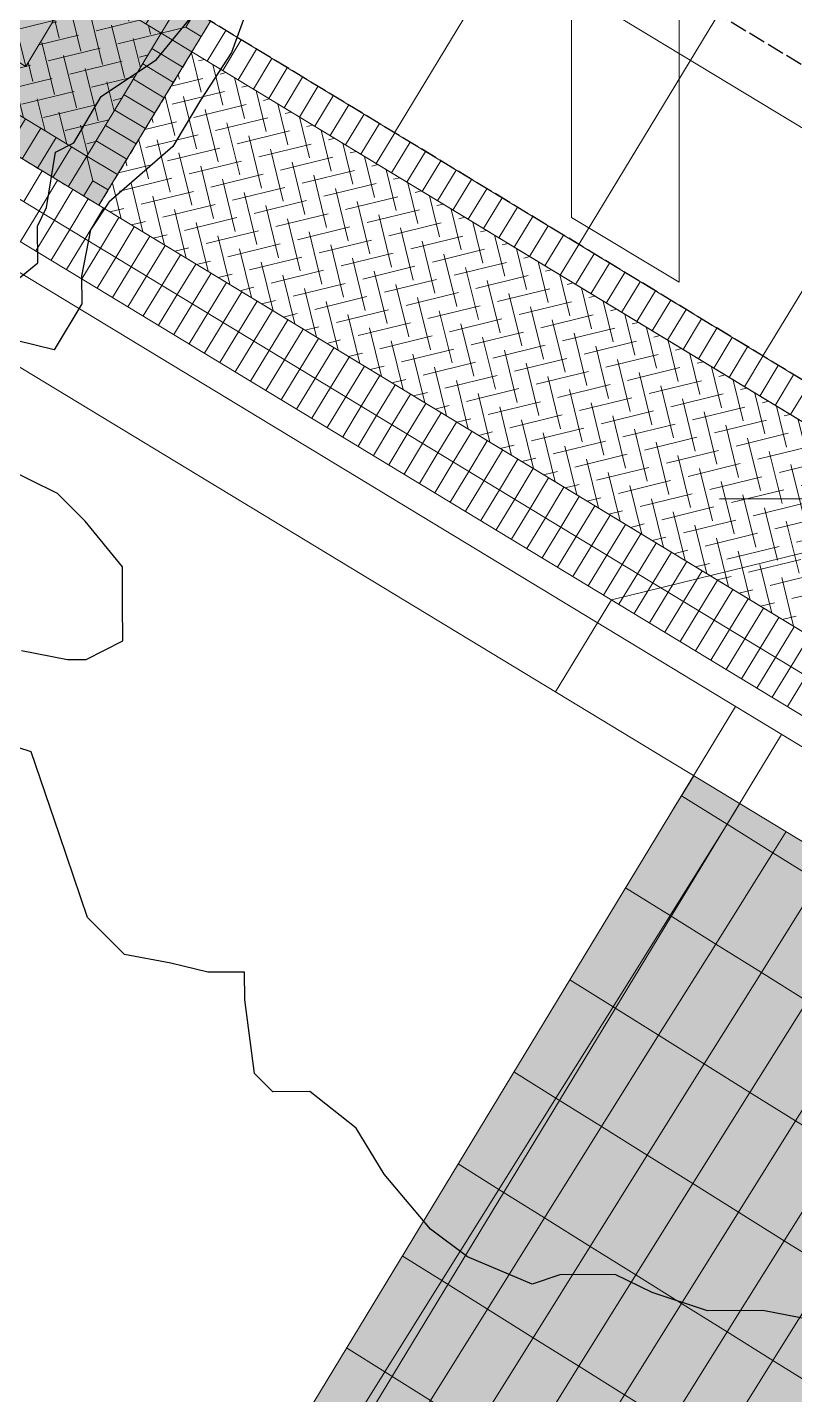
# Model space of a CAD drawing. Header units: inches. Extents: x 3268 to 7018, y 976 to 6708.
# Drawn here: x 4886.8 to 5057.8, y 1498.5 to 1803.3 of the extents above; entities that cross this region are included whole.
import ezdxf

# ---------------------------------------------------------------- set-up
doc = ezdxf.new("R2010")
doc.units = ezdxf.units.IN
doc.header["$MEASUREMENT"] = 0
doc.linetypes.add('IMPORT-DASHED4', pattern=[2.25, 1.5, -0.7499999999999998])
doc.linetypes.add('IMPORT-EASEMENT2', pattern=[4.799999999999999, 3.839999999999999, -0.9599999999999999])
for name, color, linetype, lineweight in [('0-landscaping', 1, 'Continuous', 25), ('C-ANNO-5FT-PED-ZONE', 130, 'Continuous', 25), ('C-CURB-BACK', 40, 'Continuous', 13), ('C-CURB-FACE', 80, 'Continuous', 13), ('C-CURB-GUTR', 22, 'Continuous', 15), ('L-MASK', 245, 'Continuous', 35), ('L-PVMT-ASPH', 140, 'Continuous', 15), ('L-PVMT-ASPH-HATC', 252, 'Continuous', 15), ('L-PVMT-BRCK-HATC', 252, 'Continuous', 15), ('L-PVMT-BRICK', 20, 'Continuous', 13), ('L-PVMT-CONC-HATC', 252, 'Continuous', 15), ('L-PVMT-HATCH BOUND NPLOT', 45, 'Continuous', 15), ('L-RAMP', 10, 'Continuous', 15), ('L-SITE-TREE-GRAT', 250, 'Continuous', 13), ('site_dwg', 8, 'Continuous', 9)]:
    doc.layers.add(name, color=color, linetype=linetype, lineweight=lineweight)
doc.layers.add('NPLT', color=200, linetype='Continuous', lineweight=13, plot=False)

# ---------------------------------------------------------------- blocks, each defined once
blk = doc.blocks.new('site_dwg_dec1-12649358-Overall Retail Plan Opt 2')
at = {"layer": '0-landscaping', "color": 213, "flags": 128}
blk.add_lwpolyline([(54.88947196641134, -103.2960691635067), (46.34270589714276, -107.9819351812562), (38.17660610735026, -110.1856556462931), (30.56355792520088, -112.6238509327136), (17.92766572879378, -112.4751012213869), (13.15395393323695, -113.7571420526924), (7.599903721815166, -118.003908204822), (4.885189898590283, -121.0945198974273), (-2.727858282325314, -123.532715182298), (-5.940907171128969, -118.8853784289508)], dxfattribs=at)
blk = doc.blocks.new('site_dwg_dec1-V200-Overall Retail Plan Opt 2')
at = {"layer": '0-landscaping', "color": 213, "flags": 128}
for points in [[(-80.53679194816662, -91.68846783457842), (-84.77933982747105, -86.13684565529614), (-90.95630538298222, -80.71115797022206), (-95.32350417585961, -73.22505363637605), (-97.63163436460103, -67.54749693596021), (-103.8086282820711, -62.12178435343662), (-107.8020155784886, -60.43917290733588), (-112.2937946572927, -51.01856319714783), (-113.6970061503323, -44.31078655997839), (-113.4150734304364, -33.60813601533004), (-111.9789908119999, -25.7442530517917), (-113.5068532183011, -17.10199426285248), (-117.6248491627791, -13.48485254158368), (-117.8740236475221, -9.615914829065103), (-111.6642575858835, -0.469966123074073), (-108.9495437625935, 2.620645575184653), (-113.067539706209, 6.237787295143106), (-116.2805885930372, 10.88512405573783), (-120.5231648285278, 16.43677114294769), (-121.0214998896861, 24.1747195992466), (-115.9658553720886, 36.15941098107213), (-110.9101685853727, 48.14415048813975), (-113.0937468457106, 51.88722671996515)], [(-101.9856886986979, 60.38071088975925), (-97.74311246707087, 54.82906379929704), (-95.68411449388235, 53.02049293666641), (-89.75630951111428, 51.46381599998789), (-86.13667698831863, 55.58464763820961), (-82.51704446383677, 59.70547927386655), (-82.11050309693904, 68.47359954603165), (-82.48428623070298, 74.27706753642563), (-85.94652405246755, 82.7934399386097)], [(-70.68766946013214, 102.2414187691866), (-61.92057036118944, 101.8408481608094), (-58.30093783770075, 105.9616797991286), (-55.46164372381804, 107.1177861229546), (-49.00267481756759, 112.3947722131263), (-46.03880041719616, 111.6163731676818), (-38.42578059646035, 114.054593358592), (-28.62915415534365, 112.7497124130241), (-18.05225993053113, 114.4095335631275), (-12.49820972054436, 118.6562997094618), (-8.753996910397971, 120.8426259771252), (-1.140948729645743, 123.2808212633827), (1.822939583015284, 122.5024952454005), (9.809728627375476, 119.1371744186829), (19.60632671145543, 117.8323183823413), (24.38003850845257, 119.1143592194087), (31.08816798894099, 120.5223345599618), (38.04547195947639, 118.0613721970105), (46.15681293430884, 112.7615709075428), (55.0485629457546, 110.4265181416988), (57.84003288702984, 107.9745627423667)], [(-9.471346453594377, 8.319387126080981), (0, 0), (8.319387121136968, 9.471346451995485)]]:
    blk.add_lwpolyline(points, dxfattribs=at)
blk = doc.blocks.new('site_dwg_b1-12649367-Overall Retail Plan Opt 2')
at = {"layer": 'L-PVMT-BRCK-HATC', "color": 53}
blk.add_line((0, -7.990953345783054), (0, 0), dxfattribs=at)
blk = doc.blocks.new('site_dwg_b2-12649368-Overall Retail Plan Opt 2')
at = {"layer": 'L-PVMT-BRCK-HATC', "color": 53}
blk.add_line((0, 0), (0, 7.990953347180038), dxfattribs=at)
blk = doc.blocks.new('site_dwg_tree_grate_pvr-V278-Overall Retail Plan Opt 2')
at = {"layer": 'L-MASK', "lineweight": 15}
blk.add_hatch(color=10, dxfattribs=at).paths.add_polyline_path([(36.00000000000272, 3.41060513164848e-12), (36.00000000000272, 48.00000000000272), (-35.99999999999726, 48.00000000000272), (-35.99999999999726, 2.728484105318784e-12)])
at = {"layer": 'L-PVMT-BRCK-HATC'}
h = blk.add_hatch(dxfattribs=at)
h.set_pattern_fill('FP_230', color=53, style=0, pattern_type=2)
h.set_pattern_definition([(135, (-28, 40), (-5.654025822367634, 4.440892098500626e-16), [11.995, -3.998]), (225, (-30.827, 42.827), (-5.654025822367634, -4.440892098500626e-16), [11.995, -3.998])])
h.paths.add_polyline_path([(28.00000000186537, 8.00000000093405), (28.00000000186537, 39.9999999990714), (-28.00000000185991, 39.9999999990714), (-27.99999999627266, 8.00000000093405)])
h.paths.add_polyline_path([(6.000000000002728, 18.00000000000272), (-6.000000005585206, 18.00000000000272), (-5.999999999997271, 30.00000000000272), (6.000000000002728, 30.00000000000272)])
at = {"layer": 'L-PVMT-BRCK-HATC', "color": 53}
for p, q in [((-24, 40.00000000186264), (-24, 47.99999999999999)), ((-19.99999999813735, 40.00000000046565), (-19.99999999813735, 47.99999999999999)), ((-16.00000000186264, 40.00000000046565), (-16.00000000186264, 47.99999999999999)), ((-12, 40.00000000046565), (-12, 47.99999999999999)), ((-7.999999998137354, 39.99999999906867), (-7.999999998137354, 47.99999999999999)), ((-4.000000001862644, 40.00000000046565), (-4.000000001862644, 47.99999999999999)), ((0, 39.99999999906867), (0, 47.99999999999999)), ((4.000000001862644, 40.00000000046565), (4.000000001862644, 47.99999999999999)), ((7.999999998137354, 39.99999999906867), (7.999999998137354, 47.99999999999999)), ((12, 40.00000000186264), (12, 47.99999999999999)), ((15.99999999627471, 39.99999999906867), (15.99999999627471, 47.99999999999999)), ((20.00000000372529, 40.00000000186264), (20.00000000372529, 47.99999999999999)), ((24, 39.99999999906867), (24, 47.99999999999999)), ((31.99999999813735, 44.00000000093132), (28.00000000186264, 40.00000000186264)), ((-28.00000001303851, 36.00000000139698), (-36.00000001117586, 36.00000000139698)), ((28.00000000186264, 35.99999999999999), (35.99999999999999, 35.99999999999999)), ((-28.00000001303851, 31.99999999953434), (-36.00000001117586, 31.99999999953434)), ((27.99999999627471, 32.00000000093132), (35.99999999999999, 32.00000000093132)), ((-28.00000001303851, 28.00000000046566), (-36.00000001117586, 28.00000000046566)), ((28.00000000186264, 28.00000000046566), (35.99999999999999, 28.00000000046566)), ((-28.00000001303851, 24), (-36.00000001117586, 24)), ((27.99999999627471, 24), (35.99999999999999, 24)), ((-28.00000001303851, 20.00000000093132), (-36.00000001117586, 20.00000000093132)), ((28.00000000186264, 20.00000000093132), (35.99999999999999, 20.00000000093132)), ((-28.00000001303851, 16.00000000046566), (-36.00000001117586, 16.00000000046566)), ((27.99999999627471, 15.99999999906868), (35.99999999999999, 15.99999999906868)), ((-28.00000001303851, 12), (-36.0000000167638, 12)), ((28.00000000186264, 12.00000000139698), (35.99999999999999, 12.00000000139698)), ((-24, 8.00000000093132), (-24, 0)), ((-19.99999999813735, 8.00000000093132), (-19.99999999813735, 0)), ((-16.00000000186264, 8.00000000093132), (-16.00000000186264, 0)), ((-12, 8.00000000093132), (-12, 0)), ((-7.999999998137354, 8.00000000093132), (-7.999999998137354, 0)), ((-4.000000001862644, 8.00000000093132), (-4.000000001862644, 0)), ((0, 8.00000000093132), (0, 0)), ((4.000000001862644, 8.00000000093132), (4.000000001862644, 0)), ((7.999999998137354, 8.00000000093132), (7.999999998137354, 0)), ((12, 8.00000000093132), (12, 0)), ((16.00000000186264, 8.00000000093132), (16.00000000186264, 0)), ((20.00000000372529, 8.00000000093132), (20.00000000372529, 0)), ((24, 7.999999999534338), (24, 0)), ((31.99999999254942, 3.999999987892806), (27.99999999068677, 7.999999991152435))]:
    blk.add_line(p, q, dxfattribs=at)
at = {"layer": 'L-PVMT-BRCK-HATC', "color": 53, "flags": 128}
for points in [[(-36.00000001117586, 44.00000000093132), (-32.00000001490115, 44.00000000093132), (-32.00000001490115, 47.99999999999999)], [(35.99999999999999, 40.00000000046565), (28.00000000186264, 40.00000000046565), (28.00000000186264, 48.00000000139698)], [(31.99999999813735, 47.99999999999999), (31.99999999813735, 44.00000000093132), (35.99999999999999, 44.00000000093132)], [(-32.00000001490115, 43.99999999953433), (-28.00000001303851, 40.00000000046565), (-36.00000001117586, 40.00000000046565)], [(35.99999999999999, 7.999999999534338), (28.00000000186264, 7.999999999534338), (28.00000000186264, 39.99999999906867), (-28.00000000186264, 39.99999999906867), (-28.00000000186264, 8.00000000093132), (28.00000000186264, 8.00000000093132), (28.00000000186264, 0)], [(-32.00000000372528, 3.999999987892806), (-28.00000001303851, 8.00000000093132), (-36.00000001117586, 8.00000000093132)], [(-36.00000000558793, 3.999999987892806), (-32.00000000372528, 3.999999987892806), (-32.00000000372528, 0)], [(35.99999998882412, 3.999999985098838), (31.99999999254942, 3.999999985098838), (31.99999999254942, -1.257285475730896e-08)]]:
    blk.add_lwpolyline(points, dxfattribs=at)
for points in [[(-28.00000001303851, 47.99999999999999), (-28.00000001303851, 39.99999999906867)], [(-28.00000000745058, 0), (-28.00000000745058, 8.00000000093132)]]:
    blk.add_lwpolyline(points, close=True, dxfattribs=at)
at = {"layer": 'L-SITE-TREE-GRAT', "color": 253, "linetype": 'IMPORT-DASHED4'}
for p, q in [((0, 30), (0, 47.99999999860301)), ((0, 18), (0, 0))]:
    blk.add_line(p, q, dxfattribs=at)
at = {"layer": 'L-SITE-TREE-GRAT', "color": 253, "linetype": 'IMPORT-DASHED4', "flags": 128}
blk.add_lwpolyline([(35.99999999999999, 0), (35.99999999999999, 47.99999999999999), (-35.99999999999999, 47.99999999999999), (-35.99999999999999, 0)], close=True, dxfattribs=at)
at = {"layer": 'L-SITE-TREE-GRAT', "color": 253, "flags": 128}
for points in [[(-35.99999999999999, 47.99999999999999), (35.99999999999999, 47.99999999999999), (35.99999999999999, 0), (-35.99999999999999, 0)], [(-6.000000005587935, 18), (5.999999999999999, 18), (5.999999999999999, 30), (-5.999999999999999, 30)]]:
    blk.add_lwpolyline(points, close=True, dxfattribs=at)
at = {"layer": 'NPLT', "color": 253}
for p, q in [((5.999999999999999, 30), (-6.000000005587935, 18)), ((-5.999999999999999, 30), (5.999999999999999, 18))]:
    blk.add_line(p, q, dxfattribs=at)
blk = doc.blocks.new('site_dwg-12440225-Overall Retail Plan Opt 2')
at = {"layer": 'L-PVMT-ASPH'}
h = blk.add_hatch(color=10, dxfattribs=at)
h.paths.add_polyline_path([(24339718.53346603, 9813972.144103346), (24339887.07449048, 9814212.502676906), (24339739.69633754, 9814315.845214311), (24339581.26135598, 9814089.899001546), (24339629.1144, 9814055.302799998), (24339635.9543549, 9814049.325785588), (24339642.46273531, 9814042.98933005), (24339648.62067784, 9814036.31179846), (24339654.41033481, 9814029.312544463), (24339659.81492591, 9814022.011854135), (24339664.81878693, 9814014.430887226), (24339669.40741505, 9814006.591615817), (24339681.30982938, 9813997.450047066), (24339693.47180215, 9813988.656744802), (24339705.88314632, 9813980.219074398)])
h.paths.add_polyline_path([(24341279.96674772, 9816613.018771717), (24341327.69337847, 9817194.358206697), (24341336.14719908, 9817314.060056796), (24341349.85919517, 9817475.559871858), (24341241.21047862, 9817484.093139127), (24341233.16564054, 9817364.342307739), (24341183.59218761, 9816619.779448591)])
h.paths.add_polyline_path([(24341241.21047862, 9817484.093139127), (24341354.39901932, 9817476.562142687), (24341362.3316544, 9817595.67930597), (24341359.93445173, 9817595.848605955), (24341379.27012009, 9817850.028833294), (24341381.53699151, 9817884.068378847), (24341268.28796358, 9817892.939708184)])
at = {"layer": 'L-PVMT-ASPH-HATC'}
h = blk.add_hatch(dxfattribs=at)
h.set_pattern_fill('FP_247', color=53, style=0, pattern_type=2)
h.set_pattern_definition([(54.19300000000001, (49276472.648, 17990854.369), (4.309454095744373, 26.48449745410836), [24, 0]), (54.19300000000001, (49276462.916, 17990861.39), (4.309454095744373, 26.48449745410836), [24, 0]), (144.193, (49276472.648, 17990854.369), (-23.77327042073331, -12.44313519586951), [12, 0]), (144.193, (49276486.689, 17990873.833), (-23.77327042073331, -12.44313519586951), [12, 0])])
h.paths.add_polyline_path([(24339718.53346603, 9813972.144103346), (24339887.07449048, 9814212.502676906), (24339739.69633754, 9814315.845214311), (24339581.26135598, 9814089.899001546), (24339629.1144, 9814055.302799998), (24339635.9543549, 9814049.325785588), (24339642.46273531, 9814042.98933005), (24339648.62067784, 9814036.31179846), (24339654.41033481, 9814029.312544463), (24339659.81492591, 9814022.011854135), (24339664.81878693, 9814014.430887226), (24339669.40741505, 9814006.591615817), (24339681.30982938, 9813997.450047066), (24339693.47180215, 9813988.656744802), (24339705.88314632, 9813980.219074398)])
at = {"layer": 'L-PVMT-BRCK-HATC'}
h = blk.add_hatch(dxfattribs=at)
h.set_pattern_fill('FP_245', color=53, style=0, pattern_type=2)
h.set_pattern_definition([(279.96, (24339643.438, 9814490.821), (4.629241630105641, -3.246248593391589), [11.995, -3.998]), (9.96, (24339644.13, 9814486.883), (4.629241630105641, -3.246248593391589), [11.995, -3.998])])
h.paths.add_polyline_path([(24339785.5933247, 9814332.513905285), (24339808.55571907, 9814365.260878125), (24339638.84494577, 9814484.270712443), (24339615.87993716, 9814451.520011347), (24339682.46481704, 9814404.829485679)])
at = {"layer": 'C-ANNO-5FT-PED-ZONE', "color": 213, "linetype": 'IMPORT-EASEMENT2', "flags": 128}
for points in [[(24341173.43156312, 9817974.569704888), (24341064.86211379, 9817879.53891328), (24341058.60739409, 9817785.539047208), (24341020.66169335, 9817759.050960105), (24341002.73584636, 9817494.243455587), (24341098.03372912, 9817385.653583419), (24341049.7296923, 9816657.855822798), (24340942.84306337, 9816588.119622858), (24340903.15724013, 9815991.696087312), (24340997.75345884, 9815877.316419568), (24340956.93820208, 9815281.87627089), (24340851.85462972, 9815190.060175546), (24340840.21389879, 9815028.451841284), (24340816.31959692, 9814987.856953233), (24340807.91752753, 9814861.58536387), (24340828.33680849, 9814837.590900285), (24340814.20948071, 9814639.141274119), (24340820.32276781, 9814572.244142456), (24340784.23728234, 9814041.25000657), (24340346.67693986, 9814070.985885575), (24339654.20889217, 9814556.549067944), (24339621.08674325, 9814593.99079329), (24339537.64412129, 9814651.844636435), (24339442.83972673, 9814690.826514924), (24339354.14331621, 9814753.02102556), (24339330.46229357, 9814798.298159737), (24339230.23757831, 9814867.973883716), (24339182.6163684, 9814867.152440649), (24339131.69313189, 9814915.47795062), (24338893.2467398, 9815077.690702066), (24338651.59712844, 9815247.640438044), (24338560.99241732, 9815303.182211477)], [(24340893.31874154, 9815000.390094232), (24340875.24280314, 9814969.680232948), (24340869.40288803, 9814881.91431137), (24340889.92706264, 9814857.796588449), (24340874.40430799, 9814639.745099468), (24340880.50876207, 9814572.944626614), (24340840.03109242, 9813977.31996076), (24340325.92286136, 9814012.25790799), (24339613.96231484, 9814511.489359668), (24339580.94692304, 9814548.810405312), (24339508.80653985, 9814598.827990033), (24339413.85344962, 9814637.871009542), (24339307.74243177, 9814712.276758194), (24339284.12095693, 9814757.44003944), (24339211.89866129, 9814807.648620464), (24339161.49360283, 9814806.779157344), (24339151.81188077, 9814813.668659829), (24339093.9211708, 9814868.606214345), (24338859.11244131, 9815028.344299465), (24338618.62753263, 9815197.47491178), (24338556.48951734, 9815235.566259611)]]:
    blk.add_lwpolyline(points, dxfattribs=at)
at = {"layer": 'C-CURB-BACK', "color": 253, "flags": 128}
blk.add_lwpolyline([(24340401.93921543, 9813880.788470147), (24338872.43439575, 9814953.287384562), (24338868.98964451, 9814948.374779465)], dxfattribs=at)
at = {"layer": 'C-CURB-FACE', "color": 253}
blk.add_line((24338868.9896445, 9814948.374779465), (24340398.49446417, 9813875.875865046), dxfattribs=at)
at = {"layer": 'C-CURB-GUTR', "color": 53, "flags": 128}
blk.add_lwpolyline([(24338550.76025077, 9815149.53507655), (24338858.65539077, 9814933.636964172), (24340388.16021044, 9813861.138049757)], dxfattribs=at)
at = {"layer": 'L-PVMT-BRCK-HATC', "color": 53}
for p, q in [((24339724.13776331, 9814522.381603206), (24339682.70158781, 9814463.288927792)), ((24339763.3394432, 9814494.682178572), (24339722.00242862, 9814435.730917849)), ((24339643.43794629, 9814490.820853375), (24339932.6485839, 9814288.024438241)), ((24339928.05204928, 9814281.469259717), (24339638.84474237, 9814484.270855078)), ((24339795.75078147, 9814457.298958369), (24339761.30326942, 9814408.172907906))]:
    blk.add_line(p, q, dxfattribs=at)
at = {"layer": 'L-PVMT-BRCK-HATC', "color": 53, "flags": 128}
blk.add_lwpolyline([(24339815.09876965, 9814360.673523031), (24339808.55603652, 9814365.261330856), (24339638.84494577, 9814484.270712443), (24339615.87993716, 9814451.520011347), (24339785.59332469, 9814332.513905285), (24339808.55571906, 9814365.260878125)], dxfattribs=at)
at = {"layer": 'L-PVMT-BRICK', "color": 253}
for p, q in [((24339785.59424329, 9814332.515215315), (24338881.62039908, 9814966.387664825)), ((24339781.00124163, 9814325.965075186), (24338877.02739741, 9814959.837524693))]:
    blk.add_line(p, q, dxfattribs=at)
at = {"layer": 'L-PVMT-CONC-HATC', "color": 53}
blk.add_line((24340339.75004442, 9814061.186895564), (24338905.5935904, 9815066.826904181), dxfattribs=at)
at = {"layer": 'L-PVMT-HATCH BOUND NPLOT', "color": 61, "flags": 128}
for points in [[(24339720.82328888, 9814441.810463915), (24339728.00293897, 9814549.710768051), (24339750.30317415, 9814548.226917874)], [(24339751.88413494, 9814547.127712235), (24339743.81290597, 9814425.828198988), (24339720.82328888, 9814441.810463915)]]:
    blk.add_lwpolyline(points, dxfattribs=at)
at = {"layer": 'L-RAMP', "color": 53}
for p, q in [((24339750.03059128, 9814330.583029596), (24339581.26135598, 9814089.899001548)), ((24339759.85580147, 9814323.693527102), (24339591.08656617, 9814083.009499056))]:
    blk.add_line(p, q, dxfattribs=at)
at = {"layer": 'L-RAMP', "color": 53, "flags": 128}
blk.add_lwpolyline([(24339710.22070692, 9814336.513721809), (24339723.99971192, 9814356.16414219), (24339813.15225373, 9814371.816056676), (24339865.53856073, 9814335.08243104), (24339881.20307504, 9814245.932102297), (24339867.42407008, 9814226.281681899)], dxfattribs=at)
at = {"xscale": 1.5, "yscale": 1.5, "zscale": 1.5, "rotation": 37.81158375857705}
for name, p in [('site_dwg_dec1-12649358-Overall Retail Plan Opt 2', (24339493.43298167, 9814568.902254827)), ('site_dwg_dec1-V200-Overall Retail Plan Opt 2', (24339768.44141195, 9814375.8511931))]:
    blk.add_blockref(name, p, dxfattribs=at)
for name, p, rotation in [('site_dwg_tree_grate_pvr-V278-Overall Retail Plan Opt 2', (24339586.40430573, 9814472.188520037), 324.9616070893673), ('site_dwg_b1-12649367-Overall Retail Plan Opt 2', (24339642.11974151, 9814481.974253114), 144.9598377715295), ('site_dwg_b1-12649367-Overall Retail Plan Opt 2', (24339645.39474066, 9814479.677651152), 144.9598377715295), ('site_dwg_b1-12649367-Overall Retail Plan Opt 2', (24339648.66973981, 9814477.38104919), 144.9598377715295), ('site_dwg_b1-12649367-Overall Retail Plan Opt 2', (24339651.94473896, 9814475.084447227), 144.9598377715295), ('site_dwg_b1-12649367-Overall Retail Plan Opt 2', (24339655.21973811, 9814472.787845263), 144.9598377715295), ('site_dwg_b1-12649367-Overall Retail Plan Opt 2', (24339658.49473726, 9814470.491243301), 144.9598377715295), ('site_dwg_b1-12649367-Overall Retail Plan Opt 2', (24339661.76973641, 9814468.194641337), 144.9598377715295), ('site_dwg_b1-12649367-Overall Retail Plan Opt 2', (24339665.04473555, 9814465.898039375), 144.9598377715295), ('site_dwg_b1-12649367-Overall Retail Plan Opt 2', (24339668.3197347, 9814463.60143741), 144.9598377715295), ('site_dwg_b1-12649367-Overall Retail Plan Opt 2', (24339671.59473385, 9814461.304835448), 144.9598377715295), ('site_dwg_b1-12649367-Overall Retail Plan Opt 2', (24339674.869733, 9814459.008233486), 144.9598377715295), ('site_dwg_b1-12649367-Overall Retail Plan Opt 2', (24339678.14473215, 9814456.711631522), 144.9598377715295), ('site_dwg_b1-12649367-Overall Retail Plan Opt 2', (24339681.4197313, 9814454.41502956), 144.9598377715295), ('site_dwg_b2-12649368-Overall Retail Plan Opt 2', (24339599.19112583, 9814453.4515331), 324.961607044653), ('site_dwg_b2-12649368-Overall Retail Plan Opt 2', (24339602.46619589, 9814451.15503227), 324.961607044653), ('site_dwg_b1-12649367-Overall Retail Plan Opt 2', (24339684.69473045, 9814452.118427595), 144.9598377715295), ('site_dwg_b2-12649368-Overall Retail Plan Opt 2', (24339605.74126596, 9814448.858531438), 324.961607044653), ('site_dwg_b1-12649367-Overall Retail Plan Opt 2', (24339687.96972959, 9814449.821825633), 144.9598377715295), ('site_dwg_b2-12649368-Overall Retail Plan Opt 2', (24339609.01633602, 9814446.562030608), 324.961607044653), ('site_dwg_b1-12649367-Overall Retail Plan Opt 2', (24339691.24472874, 9814447.525223669), 144.9598377715295), ('site_dwg_b1-12649367-Overall Retail Plan Opt 2', (24339694.51972789, 9814445.228621706), 144.9598377715295), ('site_dwg_b1-12649367-Overall Retail Plan Opt 2', (24339602.46619589, 9814451.15503227), 324.961607044653), ('site_dwg_b1-12649367-Overall Retail Plan Opt 2', (24339605.74126596, 9814448.858531438), 324.961607044653), ('site_dwg_b2-12649368-Overall Retail Plan Opt 2', (24339612.29140609, 9814444.265529776), 324.961607044653), ('site_dwg_b2-12649368-Overall Retail Plan Opt 2', (24339615.56647616, 9814441.969028946), 324.961607044653), ('site_dwg_b1-12649367-Overall Retail Plan Opt 2', (24339697.79472704, 9814442.932019744), 144.9598377715295), ('site_dwg_b1-12649367-Overall Retail Plan Opt 2', (24339609.01633602, 9814446.562030608), 324.961607044653), ('site_dwg_b2-12649368-Overall Retail Plan Opt 2', (24339618.84154622, 9814439.672528114), 324.961607044653), ('site_dwg_b1-12649367-Overall Retail Plan Opt 2', (24339701.06972619, 9814440.635417782), 144.9598377715295), ('site_dwg_b1-12649367-Overall Retail Plan Opt 2', (24339612.29140609, 9814444.265529776), 324.961607044653), ('site_dwg_b2-12649368-Overall Retail Plan Opt 2', (24339622.11661628, 9814437.376027282), 324.961607044653), ('site_dwg_b1-12649367-Overall Retail Plan Opt 2', (24339704.34472534, 9814438.338815818), 144.9598377715295), ('site_dwg_b1-12649367-Overall Retail Plan Opt 2', (24339707.61972449, 9814436.042213855), 144.9598377715295), ('site_dwg_b1-12649367-Overall Retail Plan Opt 2', (24339615.56647616, 9814441.969028946), 324.961607044653), ('site_dwg_b1-12649367-Overall Retail Plan Opt 2', (24339618.84154622, 9814439.672528114), 324.961607044653), ('site_dwg_b2-12649368-Overall Retail Plan Opt 2', (24339625.39168635, 9814435.07952645), 324.961607044653), ('site_dwg_b2-12649368-Overall Retail Plan Opt 2', (24339628.66675641, 9814432.78302562), 324.961607044653), ('site_dwg_b1-12649367-Overall Retail Plan Opt 2', (24339710.89472364, 9814433.745611891), 144.9598377715295), ('site_dwg_b1-12649367-Overall Retail Plan Opt 2', (24339622.11661628, 9814437.376027282), 324.961607044653), ('site_dwg_b2-12649368-Overall Retail Plan Opt 2', (24339631.94182648, 9814430.486524789), 324.961607044653), ('site_dwg_b1-12649367-Overall Retail Plan Opt 2', (24339714.16972278, 9814431.449009927), 144.9598377715295), ('site_dwg_b1-12649367-Overall Retail Plan Opt 2', (24339625.39168635, 9814435.07952645), 324.961607044653), ('site_dwg_b2-12649368-Overall Retail Plan Opt 2', (24339635.21689655, 9814428.190023959), 324.961607044653), ('site_dwg_b1-12649367-Overall Retail Plan Opt 2', (24339717.44472193, 9814429.152407965), 144.9598377715295), ('site_dwg_b1-12649367-Overall Retail Plan Opt 2', (24339720.71972108, 9814426.855806002), 144.9598377715295), ('site_dwg_b1-12649367-Overall Retail Plan Opt 2', (24339628.66675641, 9814432.78302562), 324.961607044653), ('site_dwg_b1-12649367-Overall Retail Plan Opt 2', (24339631.94182648, 9814430.486524789), 324.961607044653), ('site_dwg_b2-12649368-Overall Retail Plan Opt 2', (24339638.49196661, 9814425.893523127), 324.961607044653), ('site_dwg_b1-12649367-Overall Retail Plan Opt 2', (24339723.99472023, 9814424.55920404), 144.9598377715295), ('site_dwg_b1-12649367-Overall Retail Plan Opt 2', (24339635.21689655, 9814428.190023959), 324.961607044653), ('site_dwg_b2-12649368-Overall Retail Plan Opt 2', (24339641.76703668, 9814423.597022297), 324.961607044653), ('site_dwg_b2-12649368-Overall Retail Plan Opt 2', (24339645.04210674, 9814421.300521465), 324.961607044653), ('site_dwg_b1-12649367-Overall Retail Plan Opt 2', (24339727.26971938, 9814422.262602076), 144.9598377715295), ('site_dwg_b1-12649367-Overall Retail Plan Opt 2', (24339638.49196661, 9814425.893523127), 324.961607044653), ('site_dwg_b2-12649368-Overall Retail Plan Opt 2', (24339648.31717681, 9814419.004020633), 324.961607044653), ('site_dwg_b1-12649367-Overall Retail Plan Opt 2', (24339730.54471853, 9814419.966000114), 144.9598377715295), ('site_dwg_b1-12649367-Overall Retail Plan Opt 2', (24339733.81971768, 9814417.66939815), 144.9598377715295), ('site_dwg_b1-12649367-Overall Retail Plan Opt 2', (24339641.76703668, 9814423.597022297), 324.961607044653), ('site_dwg_b1-12649367-Overall Retail Plan Opt 2', (24339645.04210674, 9814421.300521465), 324.961607044653), ('site_dwg_b2-12649368-Overall Retail Plan Opt 2', (24339651.59224687, 9814416.707519801), 324.961607044653), ('site_dwg_b1-12649367-Overall Retail Plan Opt 2', (24339737.09471682, 9814415.372796187), 144.9598377715295), ('site_dwg_b1-12649367-Overall Retail Plan Opt 2', (24339648.31717681, 9814419.004020633), 324.961607044653), ('site_dwg_b2-12649368-Overall Retail Plan Opt 2', (24339654.86731694, 9814414.411018971), 324.961607044653), ('site_dwg_b2-12649368-Overall Retail Plan Opt 2', (24339658.142387, 9814412.11451814), 324.961607044653), ('site_dwg_b1-12649367-Overall Retail Plan Opt 2', (24339740.36971597, 9814413.076194223), 144.9598377715295), ('site_dwg_b1-12649367-Overall Retail Plan Opt 2', (24339651.59224687, 9814416.707519801), 324.961607044653), ('site_dwg_b2-12649368-Overall Retail Plan Opt 2', (24339661.41745707, 9814409.81801731), 324.961607044653), ('site_dwg_b1-12649367-Overall Retail Plan Opt 2', (24339743.64471512, 9814410.77959226), 144.9598377715295), ('site_dwg_b1-12649367-Overall Retail Plan Opt 2', (24339746.91971427, 9814408.482990298), 144.9598377715295), ('site_dwg_b1-12649367-Overall Retail Plan Opt 2', (24339654.86731694, 9814414.411018971), 324.961607044653), ('site_dwg_b1-12649367-Overall Retail Plan Opt 2', (24339658.142387, 9814412.11451814), 324.961607044653), ('site_dwg_b2-12649368-Overall Retail Plan Opt 2', (24339664.69252713, 9814407.521516478), 324.961607044653), ('site_dwg_b1-12649367-Overall Retail Plan Opt 2', (24339750.19471342, 9814406.186388334), 144.9598377715295), ('site_dwg_b1-12649367-Overall Retail Plan Opt 2', (24339661.41745707, 9814409.81801731), 324.961607044653), ('site_dwg_b2-12649368-Overall Retail Plan Opt 2', (24339667.9675972, 9814405.225015648), 324.961607044653), ('site_dwg_b2-12649368-Overall Retail Plan Opt 2', (24339671.24266726, 9814402.928514816), 324.961607044653), ('site_dwg_b1-12649367-Overall Retail Plan Opt 2', (24339753.46971257, 9814403.889786372), 144.9598377715295), ('site_dwg_b1-12649367-Overall Retail Plan Opt 2', (24339664.69252713, 9814407.521516478), 324.961607044653), ('site_dwg_b2-12649368-Overall Retail Plan Opt 2', (24339674.51773733, 9814400.632013984), 324.961607044653), ('site_dwg_b1-12649367-Overall Retail Plan Opt 2', (24339756.74471172, 9814401.593184408), 144.9598377715295), ('site_dwg_b1-12649367-Overall Retail Plan Opt 2', (24339760.01971086, 9814399.296582446), 144.9598377715295), ('site_dwg_b1-12649367-Overall Retail Plan Opt 2', (24339667.9675972, 9814405.225015648), 324.961607044653), ('site_dwg_b1-12649367-Overall Retail Plan Opt 2', (24339671.24266726, 9814402.928514816), 324.961607044653), ('site_dwg_b2-12649368-Overall Retail Plan Opt 2', (24339677.79280739, 9814398.335513152), 324.961607044653), ('site_dwg_b1-12649367-Overall Retail Plan Opt 2', (24339763.29471001, 9814396.999980481), 144.9598377715295), ('site_dwg_b1-12649367-Overall Retail Plan Opt 2', (24339674.51773733, 9814400.632013984), 324.961607044653), ('site_dwg_b2-12649368-Overall Retail Plan Opt 2', (24339681.06787746, 9814396.039012322), 324.961607044653), ('site_dwg_b2-12649368-Overall Retail Plan Opt 2', (24339684.34294752, 9814393.74251149), 324.961607044653), ('site_dwg_b1-12649367-Overall Retail Plan Opt 2', (24339766.56970916, 9814394.703378519), 144.9598377715295), ('site_dwg_b1-12649367-Overall Retail Plan Opt 2', (24339677.79280739, 9814398.335513152), 324.961607044653), ('site_dwg_b2-12649368-Overall Retail Plan Opt 2', (24339687.61801759, 9814391.446010659), 324.961607044653), ('site_dwg_b1-12649367-Overall Retail Plan Opt 2', (24339681.06787746, 9814396.039012322), 324.961607044653), ('site_dwg_b1-12649367-Overall Retail Plan Opt 2', (24339684.34294752, 9814393.74251149), 324.961607044653), ('site_dwg_b2-12649368-Overall Retail Plan Opt 2', (24339690.89308766, 9814389.149509829), 324.961607044653), ('site_dwg_b1-12649367-Overall Retail Plan Opt 2', (24339687.61801759, 9814391.446010659), 324.961607044653), ('site_dwg_b2-12649368-Overall Retail Plan Opt 2', (24339694.16815772, 9814386.853008997), 324.961607044653), ('site_dwg_b2-12649368-Overall Retail Plan Opt 2', (24339697.44322779, 9814384.556508167), 324.961607044653), ('site_dwg_b1-12649367-Overall Retail Plan Opt 2', (24339690.89308766, 9814389.149509829), 324.961607044653), ('site_dwg_b2-12649368-Overall Retail Plan Opt 2', (24339700.71829785, 9814382.260007335), 324.961607044653), ('site_dwg_b1-12649367-Overall Retail Plan Opt 2', (24339694.16815772, 9814386.853008997), 324.961607044653), ('site_dwg_b1-12649367-Overall Retail Plan Opt 2', (24339697.44322779, 9814384.556508167), 324.961607044653), ('site_dwg_b2-12649368-Overall Retail Plan Opt 2', (24339703.99336791, 9814379.963506503), 324.961607044653), ('site_dwg_b1-12649367-Overall Retail Plan Opt 2', (24339700.71829785, 9814382.260007335), 324.961607044653), ('site_dwg_b2-12649368-Overall Retail Plan Opt 2', (24339707.26843798, 9814377.667005671), 324.961607044653), ('site_dwg_b2-12649368-Overall Retail Plan Opt 2', (24339710.54350805, 9814375.370504841), 324.961607044653), ('site_dwg_b1-12649367-Overall Retail Plan Opt 2', (24339703.99336791, 9814379.963506503), 324.961607044653), ('site_dwg_b2-12649368-Overall Retail Plan Opt 2', (24339713.81857811, 9814373.07400401), 324.961607044653), ('site_dwg_b1-12649367-Overall Retail Plan Opt 2', (24339707.26843798, 9814377.667005671), 324.961607044653), ('site_dwg_b1-12649367-Overall Retail Plan Opt 2', (24339710.54350805, 9814375.370504841), 324.961607044653), ('site_dwg_b2-12649368-Overall Retail Plan Opt 2', (24339717.09364818, 9814370.77750318), 324.961607044653), ('site_dwg_b1-12649367-Overall Retail Plan Opt 2', (24339713.81857811, 9814373.07400401), 324.961607044653), ('site_dwg_b2-12649368-Overall Retail Plan Opt 2', (24339720.36871824, 9814368.481002348), 324.961607044653), ('site_dwg_b2-12649368-Overall Retail Plan Opt 2', (24339723.64378831, 9814366.184501518), 324.961607044653), ('site_dwg_b1-12649367-Overall Retail Plan Opt 2', (24339717.09364818, 9814370.77750318), 324.961607044653), ('site_dwg_b2-12649368-Overall Retail Plan Opt 2', (24339726.91885837, 9814363.888000686), 324.961607044653), ('site_dwg_b1-12649367-Overall Retail Plan Opt 2', (24339720.36871824, 9814368.481002348), 324.961607044653), ('site_dwg_b1-12649367-Overall Retail Plan Opt 2', (24339723.64378831, 9814366.184501518), 324.961607044653), ('site_dwg_b2-12649368-Overall Retail Plan Opt 2', (24339730.19392844, 9814361.591499854), 324.961607044653), ('site_dwg_b1-12649367-Overall Retail Plan Opt 2', (24339726.91885837, 9814363.888000686), 324.961607044653), ('site_dwg_b2-12649368-Overall Retail Plan Opt 2', (24339733.4689985, 9814359.294999022), 324.961607044653), ('site_dwg_b2-12649368-Overall Retail Plan Opt 2', (24339736.74406857, 9814356.998498192), 324.9616071045171), ('site_dwg_b1-12649367-Overall Retail Plan Opt 2', (24339730.19392844, 9814361.591499854), 324.961607044653), ('site_dwg_b2-12649368-Overall Retail Plan Opt 2', (24339740.01913864, 9814354.701997364), 324.9616071045171), ('site_dwg_b1-12649367-Overall Retail Plan Opt 2', (24339733.4689985, 9814359.294999022), 324.961607044653), ('site_dwg_b1-12649367-Overall Retail Plan Opt 2', (24339736.74406857, 9814356.998498192), 324.9616071045171), ('site_dwg_b2-12649368-Overall Retail Plan Opt 2', (24339743.29420871, 9814352.405496538), 324.9616071045171), ('site_dwg_b1-12649367-Overall Retail Plan Opt 2', (24339740.01913864, 9814354.701997364), 324.9616071045171), ('site_dwg_b2-12649368-Overall Retail Plan Opt 2', (24339746.56927877, 9814350.10899571), 324.9616071045171), ('site_dwg_b2-12649368-Overall Retail Plan Opt 2', (24339749.84434884, 9814347.812494881), 324.9616071045171), ('site_dwg_b1-12649367-Overall Retail Plan Opt 2', (24339743.29420871, 9814352.405496538), 324.9616071045171), ('site_dwg_b2-12649368-Overall Retail Plan Opt 2', (24339753.11941891, 9814345.515994053), 324.9616071045171), ('site_dwg_b1-12649367-Overall Retail Plan Opt 2', (24339746.56927877, 9814350.10899571), 324.9616071045171), ('site_dwg_b2-12649368-Overall Retail Plan Opt 2', (24339756.39448898, 9814343.219493227), 324.9616071045171), ('site_dwg_b1-12649367-Overall Retail Plan Opt 2', (24339749.84434884, 9814347.812494881), 324.9616071045171), ('site_dwg_b1-12649367-Overall Retail Plan Opt 2', (24339753.11941891, 9814345.515994053), 324.9616071045171), ('site_dwg_b2-12649368-Overall Retail Plan Opt 2', (24339759.66955904, 9814340.922992399), 324.9616071045171), ('site_dwg_b2-12649368-Overall Retail Plan Opt 2', (24339762.94462911, 9814338.62649157), 324.9616071045171), ('site_dwg_b1-12649367-Overall Retail Plan Opt 2', (24339756.39448898, 9814343.219493227), 324.9616071045171), ('site_dwg_b1-12649367-Overall Retail Plan Opt 2', (24339759.66955904, 9814340.922992399), 324.9616071045171), ('site_dwg_b1-12649367-Overall Retail Plan Opt 2', (24339762.94462911, 9814338.62649157), 324.9616071045171), ('site_dwg_b1-12649367-Overall Retail Plan Opt 2', (24339766.21969918, 9814336.329990743), 324.9616071045171)]:
    blk.add_blockref(name, p, dxfattribs=dict(rotation=rotation))

msp = doc.modelspace()

# ---------------------------------------------------------------- block references
at = {"layer": 'site_dwg', "color": 53, "lineweight": 15, "rotation": 3.810000000000009}
msp.add_blockref('site_dwg-12440225-Overall Retail Plan Opt 2', (-23628768.691637, -11408316.78144797), dxfattribs=at)

doc.saveas('drawing.dxf')
